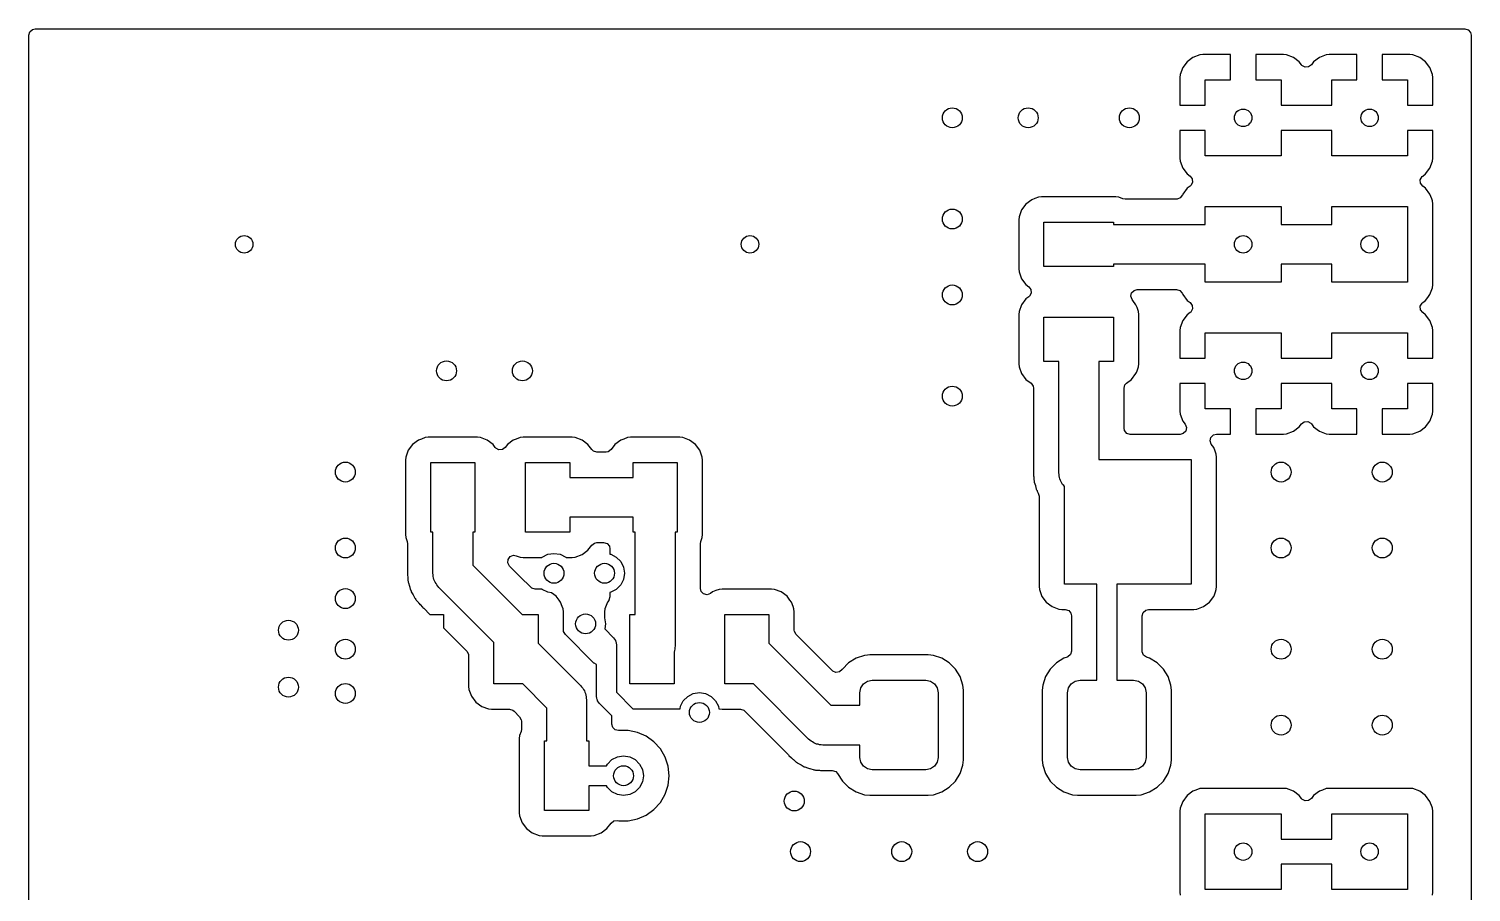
# Model space of a CAD drawing. Extents: x 0.03 to 1.18, y 0.03 to 1.57.
# Drawn here: x 0.035 to 1.175, y 0.888 to 1.57 of the extents above; entities that cross this region are included whole.
import ezdxf

# ---------------------------------------------------------------- set-up
doc = ezdxf.new("R2010")
doc.units = 0
doc.header["$MEASUREMENT"] = 0
doc.layers.add('BLACK', color=7, linetype='CONTINUOUS')

msp = doc.modelspace()

# ---------------------------------------------------------------- linework, layer by layer
at = {"layer": 'BLACK', "linetype": 'CONTINUOUS'}
for p, q in [((0.034705, 1.56533), (0.035492, 1.56802)), ((0.034705, 1.30558), (0.034705, 1.56533)), ((0.035492, 1.56802), (0.037605, 1.56985)), ((0.037605, 1.56985), (0.039665, 1.5703)), ((0.039665, 1.5703), (1.17033, 1.5703)), ((1.17033, 1.5703), (1.17302, 1.56951)), ((1.17302, 1.56951), (1.17485, 1.5674)), ((1.17485, 1.5674), (1.1753, 1.56533)), ((1.1753, 1.56533), (1.1753, 0.034665)), ((0.950712, 1.54429), (0.947266, 1.53968)), ((0.955316, 1.54773), (0.950712, 1.54429)), ((0.960705, 1.54974), (0.955316, 1.54773)), ((0.955316, 1.54773), (0.955316, 1.54773)), ((0.963087, 1.55), (0.960705, 1.54974)), ((0.985, 1.55), (0.963087, 1.55)), ((0.963087, 1.55), (0.963087, 1.55)), ((0.985, 1.53), (0.985, 1.55)), ((1.02691, 1.55), (1.005, 1.55)), ((1.005, 1.55), (1.005, 1.53)), ((1.0293, 1.54974), (1.02691, 1.55)), ((1.02691, 1.55), (1.02691, 1.55)), ((1.03468, 1.54773), (1.0293, 1.54974)), ((1.03929, 1.54429), (1.03468, 1.54773)), ((1.04103, 1.54196), (1.03929, 1.54429)), ((1.04149, 1.54143), (1.04103, 1.54196)), ((1.04395, 1.54009), (1.04149, 1.54143)), ((1.04673, 1.54029), (1.04395, 1.54009)), ((1.04897, 1.54196), (1.04673, 1.54029)), ((1.05071, 1.54429), (1.04897, 1.54196)), ((1.05532, 1.54773), (1.05071, 1.54429)), ((1.0607, 1.54974), (1.05532, 1.54773)), ((1.05532, 1.54773), (1.05532, 1.54773)), ((1.06309, 1.55), (1.0607, 1.54974)), ((1.085, 1.55), (1.06309, 1.55)), ((1.06309, 1.55), (1.06309, 1.55)), ((1.085, 1.53), (1.085, 1.55)), ((1.12691, 1.55), (1.105, 1.55)), ((1.105, 1.55), (1.105, 1.53)), ((1.12929, 1.54974), (1.12691, 1.55)), ((1.12691, 1.55), (1.12691, 1.55)), ((1.13468, 1.54773), (1.12929, 1.54974)), ((1.13929, 1.54429), (1.13468, 1.54773)), ((1.14273, 1.53968), (1.13929, 1.54429)), ((0.945256, 1.53429), (0.945, 1.53191)), ((0.945, 1.53191), (0.945, 1.51)), ((0.947266, 1.53968), (0.945256, 1.53429)), ((0.947266, 1.53968), (0.947266, 1.53968)), ((0.965, 1.51), (0.965, 1.53)), ((0.965, 1.53), (0.985, 1.53)), ((1.005, 1.53), (1.025, 1.53)), ((1.025, 1.53), (1.025, 1.51)), ((1.065, 1.51), (1.065, 1.53)), ((1.065, 1.53), (1.085, 1.53)), ((1.105, 1.53), (1.125, 1.53)), ((1.125, 1.53), (1.125, 1.51)), ((1.14474, 1.53429), (1.14273, 1.53968)), ((1.14273, 1.53968), (1.14273, 1.53968)), ((1.145, 1.53191), (1.14474, 1.53429)), ((1.145, 1.51), (1.145, 1.53191)), ((1.145, 1.53191), (1.145, 1.53191)), ((0.945, 1.51), (0.965, 1.51)), ((1.025, 1.51), (1.065, 1.51)), ((1.125, 1.51), (1.145, 1.51)), ((0.965, 1.49), (0.945, 1.49)), ((0.945, 1.49), (0.945, 1.46809)), ((0.965, 1.47), (0.965, 1.49)), ((1.025, 1.49), (1.025, 1.47)), ((1.065, 1.49), (1.025, 1.49)), ((1.065, 1.47), (1.065, 1.49)), ((1.145, 1.49), (1.125, 1.49)), ((1.125, 1.49), (1.125, 1.47)), ((1.145, 1.46809), (1.145, 1.49)), ((0.945, 1.46809), (0.945256, 1.4657)), ((0.945256, 1.4657), (0.947266, 1.46032)), ((0.947266, 1.46032), (0.947266, 1.46032)), ((0.947266, 1.46032), (0.950712, 1.45571)), ((1.025, 1.47), (0.965, 1.47)), ((1.125, 1.47), (1.065, 1.47)), ((1.13929, 1.45571), (1.14273, 1.46032)), ((1.14273, 1.46032), (1.14474, 1.4657)), ((1.14273, 1.46032), (1.14273, 1.46032)), ((1.14474, 1.4657), (1.145, 1.46809)), ((1.145, 1.46809), (1.145, 1.46809)), ((0.950712, 1.45571), (0.953022, 1.45398)), ((0.953022, 1.45398), (0.954697, 1.45175)), ((0.954896, 1.44896), (0.953557, 1.4465)), ((0.954697, 1.45175), (0.954896, 1.44896)), ((1.1351, 1.45107), (1.13644, 1.45352)), ((1.1353, 1.44828), (1.1351, 1.45107)), ((1.13644, 1.45352), (1.13698, 1.45398)), ((1.13698, 1.45398), (1.13929, 1.45571)), ((0.833201, 1.43726), (0.830133, 1.43612)), ((0.835585, 1.43752), (0.833201, 1.43726)), ((0.833201, 1.43726), (0.833201, 1.43726)), ((0.894415, 1.43752), (0.835585, 1.43752)), ((0.835585, 1.43752), (0.835585, 1.43752)), ((0.835585, 1.43752), (0.835585, 1.43752)), ((0.896799, 1.43726), (0.894415, 1.43752)), ((0.894415, 1.43752), (0.894415, 1.43752)), ((0.894415, 1.43752), (0.894415, 1.43752)), ((0.899971, 1.43608), (0.896799, 1.43726)), ((0.896799, 1.43726), (0.896799, 1.43726)), ((0.946988, 1.43899), (0.945313, 1.43676)), ((0.947248, 1.43969), (0.946988, 1.43899)), ((0.947249, 1.43969), (0.947248, 1.43969)), ((0.950698, 1.4443), (0.947249, 1.43969)), ((0.953022, 1.44604), (0.950698, 1.4443)), ((0.950698, 1.4443), (0.950698, 1.4443)), ((0.950698, 1.4443), (0.950698, 1.4443)), ((0.953557, 1.4465), (0.953022, 1.44604)), ((1.13698, 1.44604), (1.1353, 1.44828)), ((1.1393, 1.4443), (1.13698, 1.44604)), ((1.14275, 1.43969), (1.1393, 1.4443)), ((1.1441, 1.43608), (1.14275, 1.43969)), ((0.819748, 1.42719), (0.817737, 1.4218)), ((0.819749, 1.42719), (0.819748, 1.42719)), ((0.823198, 1.4318), (0.819749, 1.42719)), ((0.827807, 1.43525), (0.823198, 1.4318)), ((0.830133, 1.43612), (0.827807, 1.43525)), ((0.827807, 1.43525), (0.827807, 1.43525)), ((0.827807, 1.43525), (0.827807, 1.43525)), ((0.901704, 1.43577), (0.899971, 1.43608)), ((0.94234, 1.43577), (0.901704, 1.43577)), ((0.942694, 1.43578), (0.94234, 1.43577)), ((0.945313, 1.43676), (0.942694, 1.43578)), ((0.965, 1.41575), (0.965, 1.43)), ((0.965, 1.43), (1.025, 1.43)), ((1.025, 1.43), (1.025, 1.41575)), ((1.065, 1.41575), (1.065, 1.43)), ((1.065, 1.43), (1.125, 1.43)), ((1.125, 1.43), (1.125, 1.37)), ((1.14476, 1.4343), (1.1441, 1.43608)), ((1.14502, 1.43192), (1.14476, 1.4343)), ((1.14476, 1.4343), (1.14476, 1.4343)), ((1.14502, 1.43191), (1.14502, 1.43192)), ((1.14502, 1.36809), (1.14502, 1.43191)), ((0.817737, 1.4218), (0.81748, 1.41942)), ((0.81748, 1.41942), (0.81748, 1.38058)), ((0.817737, 1.4218), (0.817737, 1.4218)), ((0.8375, 1.3825), (0.8375, 1.4175)), ((0.8375, 1.4175), (0.8925, 1.4175)), ((0.8925, 1.4175), (0.8925, 1.41575)), ((0.8925, 1.41575), (0.965, 1.41575)), ((1.025, 1.41575), (1.065, 1.41575)), ((0.81748, 1.38058), (0.817737, 1.3782)), ((0.8925, 1.3825), (0.8375, 1.3825)), ((0.965, 1.38425), (0.8925, 1.38425)), ((0.8925, 1.38425), (0.8925, 1.3825)), ((0.965, 1.37), (0.965, 1.38425)), ((1.065, 1.38425), (1.025, 1.38425)), ((1.025, 1.38425), (1.025, 1.37)), ((1.065, 1.37), (1.065, 1.38425)), ((0.817737, 1.3782), (0.817737, 1.3782)), ((0.817737, 1.3782), (0.819748, 1.37281)), ((0.819748, 1.37281), (0.819749, 1.37281)), ((0.819749, 1.37281), (0.823198, 1.3682)), ((1.025, 1.37), (0.965, 1.37)), ((1.125, 1.37), (1.065, 1.37)), ((0.823198, 1.3682), (0.825506, 1.36647)), ((0.825506, 1.35853), (0.823198, 1.3568)), ((0.825506, 1.36647), (0.827181, 1.36423)), ((0.82604, 1.35899), (0.825506, 1.35853)), ((0.82738, 1.36145), (0.82604, 1.35899)), ((0.827181, 1.36423), (0.82738, 1.36145)), ((0.906201, 1.35892), (0.906795, 1.36165)), ((0.907178, 1.3563), (0.906201, 1.35892)), ((0.906795, 1.36165), (0.908772, 1.36363)), ((0.908772, 1.36363), (0.911149, 1.36423)), ((0.911149, 1.36423), (0.94234, 1.36423)), ((0.94234, 1.36423), (0.945022, 1.36344)), ((0.945022, 1.36344), (0.946853, 1.36133)), ((0.946853, 1.36133), (0.946988, 1.36101)), ((0.946988, 1.36101), (0.947248, 1.36031)), ((0.947248, 1.36031), (0.947249, 1.36031)), ((0.947249, 1.36031), (0.950698, 1.3557)), ((1.1393, 1.3557), (1.14103, 1.35801)), ((1.14103, 1.35801), (1.14275, 1.36031)), ((1.14275, 1.36031), (1.14476, 1.3657)), ((1.14275, 1.36031), (1.14275, 1.36031)), ((1.14476, 1.3657), (1.14502, 1.36808)), ((1.14476, 1.3657), (1.14476, 1.3657)), ((1.14502, 1.36808), (1.14502, 1.36809)), ((0.817737, 1.3468), (0.81748, 1.34442)), ((0.819748, 1.35219), (0.817737, 1.3468)), ((0.817737, 1.3468), (0.817737, 1.3468)), ((0.819749, 1.35219), (0.819748, 1.35219)), ((0.823198, 1.3568), (0.819749, 1.35219)), ((0.907628, 1.3557), (0.907178, 1.3563)), ((0.910252, 1.35219), (0.907628, 1.3557)), ((0.911077, 1.34998), (0.910252, 1.35219)), ((0.912263, 1.3468), (0.911077, 1.34998)), ((0.91252, 1.34442), (0.912263, 1.3468)), ((0.912263, 1.3468), (0.912263, 1.3468)), ((0.950698, 1.3557), (0.953022, 1.35396)), ((0.953022, 1.34602), (0.950712, 1.34429)), ((0.953022, 1.35396), (0.954697, 1.35172)), ((0.953557, 1.34648), (0.953022, 1.34602)), ((0.954896, 1.34893), (0.953557, 1.34648)), ((0.954697, 1.35172), (0.954896, 1.34893)), ((1.1351, 1.35104), (1.13644, 1.3535)), ((1.1353, 1.34825), (1.1351, 1.35104)), ((1.13698, 1.34602), (1.1353, 1.34825)), ((1.13644, 1.3535), (1.13698, 1.35396)), ((1.13698, 1.35396), (1.1393, 1.3557)), ((1.13929, 1.34429), (1.13698, 1.34602)), ((1.1393, 1.3557), (1.1393, 1.3557)), ((0.81748, 1.34442), (0.81748, 1.30558)), ((0.8375, 1.3075), (0.8375, 1.3425)), ((0.8375, 1.3425), (0.8925, 1.3425)), ((0.8925, 1.3425), (0.8925, 1.3075)), ((0.91252, 1.34441), (0.91252, 1.34442)), ((0.91252, 1.30559), (0.91252, 1.34441)), ((0.947266, 1.33968), (0.945256, 1.3343)), ((0.950712, 1.34429), (0.947266, 1.33968)), ((0.947266, 1.33968), (0.947266, 1.33968)), ((1.14273, 1.33968), (1.13929, 1.34429)), ((1.14474, 1.3343), (1.14273, 1.33968)), ((1.14273, 1.33968), (1.14273, 1.33968)), ((0.945256, 1.3343), (0.945, 1.33191)), ((0.945, 1.33191), (0.945, 1.31)), ((0.965, 1.31), (0.965, 1.33)), ((0.965, 1.33), (1.025, 1.33)), ((1.025, 1.33), (1.025, 1.31)), ((1.065, 1.31), (1.065, 1.33)), ((1.065, 1.33), (1.125, 1.33)), ((1.125, 1.33), (1.125, 1.31)), ((1.145, 1.33191), (1.14474, 1.3343)), ((1.145, 1.31), (1.145, 1.33191)), ((1.145, 1.33191), (1.145, 1.33191)), ((0.034705, 1.17058), (0.034705, 1.30558)), ((0.81748, 1.30558), (0.817737, 1.3032)), ((0.817737, 1.3032), (0.817737, 1.3032)), ((0.817737, 1.3032), (0.819748, 1.29781)), ((0.849252, 1.3075), (0.8375, 1.3075)), ((0.849252, 1.2194), (0.849252, 1.3075)), ((0.8925, 1.3075), (0.880748, 1.3075)), ((0.880748, 1.3075), (0.880748, 1.2298)), ((0.911119, 1.30013), (0.912263, 1.3032)), ((0.912263, 1.3032), (0.91252, 1.30558)), ((0.912263, 1.3032), (0.912263, 1.3032)), ((0.91252, 1.30558), (0.91252, 1.30559)), ((0.945, 1.31), (0.965, 1.31)), ((1.025, 1.31), (1.065, 1.31)), ((1.125, 1.31), (1.145, 1.31)), ((0.819748, 1.29781), (0.819749, 1.29781)), ((0.819749, 1.29781), (0.823198, 1.2932)), ((0.823198, 1.2932), (0.827244, 1.29017)), ((0.827244, 1.29017), (0.82892, 1.28793)), ((0.900768, 1.2862), (0.901555, 1.28888)), ((0.901555, 1.28888), (0.902756, 1.29017)), ((0.902756, 1.29017), (0.906802, 1.2932)), ((0.906802, 1.2932), (0.910251, 1.29781)), ((0.910251, 1.29781), (0.910252, 1.29781)), ((0.910252, 1.29781), (0.910576, 1.29868)), ((0.910576, 1.29868), (0.911119, 1.30013)), ((0.965, 1.29), (0.945, 1.29)), ((0.945, 1.29), (0.945, 1.26809)), ((0.965, 1.27), (0.965, 1.29)), ((1.025, 1.29), (1.025, 1.27)), ((1.065, 1.29), (1.025, 1.29)), ((1.065, 1.27), (1.065, 1.29)), ((1.145, 1.29), (1.125, 1.29)), ((1.125, 1.29), (1.125, 1.27)), ((1.145, 1.26809), (1.145, 1.29)), ((0.82892, 1.28793), (0.829232, 1.2862)), ((0.829232, 1.2862), (0.829232, 1.22261)), ((0.900768, 1.25478), (0.900768, 1.2862)), ((0.945, 1.26809), (0.945256, 1.2657)), ((0.985, 1.27), (0.965, 1.27)), ((0.985, 1.25), (0.985, 1.27)), ((1.025, 1.27), (1.005, 1.27)), ((1.005, 1.27), (1.005, 1.25)), ((1.085, 1.27), (1.065, 1.27)), ((1.085, 1.25), (1.085, 1.27)), ((1.125, 1.27), (1.105, 1.27)), ((1.105, 1.27), (1.105, 1.25)), ((1.14474, 1.2657), (1.145, 1.26809)), ((1.145, 1.26809), (1.145, 1.26809)), ((0.901216, 1.25272), (0.900768, 1.25478)), ((0.945256, 1.2657), (0.947266, 1.26032)), ((0.947266, 1.26032), (0.949185, 1.25775)), ((0.949185, 1.25775), (0.950162, 1.25513)), ((0.950162, 1.25513), (0.949567, 1.2524)), ((1.03468, 1.25227), (1.03929, 1.25571)), ((1.03929, 1.25571), (1.04103, 1.25804)), ((1.04103, 1.25804), (1.04327, 1.25971)), ((1.04327, 1.25971), (1.04605, 1.25991)), ((1.04605, 1.25991), (1.04851, 1.25857)), ((1.04851, 1.25857), (1.04897, 1.25804)), ((1.04897, 1.25804), (1.05071, 1.25571)), ((1.05071, 1.25571), (1.05532, 1.25227)), ((1.13468, 1.25227), (1.13929, 1.25571)), ((1.13929, 1.25571), (1.14273, 1.26032)), ((1.14273, 1.26032), (1.14474, 1.2657)), ((1.14273, 1.26032), (1.14273, 1.26032)), ((0.342807, 1.24525), (0.338198, 1.2418)), ((0.345133, 1.24612), (0.342807, 1.24525)), ((0.342807, 1.24525), (0.342807, 1.24525)), ((0.342807, 1.24525), (0.342807, 1.24525)), ((0.348201, 1.24726), (0.345133, 1.24612)), ((0.350585, 1.24752), (0.348201, 1.24726)), ((0.348201, 1.24726), (0.348201, 1.24726)), ((0.350585, 1.24752), (0.350585, 1.24752)), ((0.389415, 1.24752), (0.350585, 1.24752)), ((0.350585, 1.24752), (0.350585, 1.24752)), ((0.391799, 1.24726), (0.389415, 1.24752)), ((0.389415, 1.24752), (0.389415, 1.24752)), ((0.389415, 1.24752), (0.389415, 1.24752)), ((0.397193, 1.24525), (0.391799, 1.24726)), ((0.391799, 1.24726), (0.391799, 1.24726)), ((0.391799, 1.24726), (0.391799, 1.24726)), ((0.401802, 1.2418), (0.397193, 1.24525)), ((0.397193, 1.24525), (0.397193, 1.24525)), ((0.397193, 1.24525), (0.397193, 1.24525)), ((0.417807, 1.24525), (0.413198, 1.2418)), ((0.420133, 1.24612), (0.417807, 1.24525)), ((0.417807, 1.24525), (0.417807, 1.24525)), ((0.417807, 1.24525), (0.417807, 1.24525)), ((0.423201, 1.24726), (0.420133, 1.24612)), ((0.425585, 1.24752), (0.423201, 1.24726)), ((0.423201, 1.24726), (0.423201, 1.24726)), ((0.464415, 1.24752), (0.425585, 1.24752)), ((0.425585, 1.24752), (0.425585, 1.24752)), ((0.425585, 1.24752), (0.425585, 1.24752)), ((0.466799, 1.24726), (0.464415, 1.24752)), ((0.464415, 1.24752), (0.464415, 1.24752)), ((0.464415, 1.24752), (0.464415, 1.24752)), ((0.472193, 1.24525), (0.466799, 1.24726)), ((0.466799, 1.24726), (0.466799, 1.24726)), ((0.466799, 1.24726), (0.466799, 1.24726)), ((0.476802, 1.2418), (0.472193, 1.24525)), ((0.472193, 1.24525), (0.472193, 1.24525)), ((0.472193, 1.24525), (0.472193, 1.24525)), ((0.502807, 1.24525), (0.498198, 1.2418)), ((0.505133, 1.24612), (0.502807, 1.24525)), ((0.502807, 1.24525), (0.502807, 1.24525)), ((0.502807, 1.24525), (0.502807, 1.24525)), ((0.508201, 1.24726), (0.505133, 1.24612)), ((0.510585, 1.24752), (0.508201, 1.24726)), ((0.508201, 1.24726), (0.508201, 1.24726)), ((0.549415, 1.24752), (0.510585, 1.24752)), ((0.510585, 1.24752), (0.510585, 1.24752)), ((0.510585, 1.24752), (0.510585, 1.24752)), ((0.551799, 1.24726), (0.549415, 1.24752)), ((0.549415, 1.24752), (0.549415, 1.24752)), ((0.549415, 1.24752), (0.549415, 1.24752)), ((0.557193, 1.24525), (0.551799, 1.24726)), ((0.551799, 1.24726), (0.551799, 1.24726)), ((0.551799, 1.24726), (0.551799, 1.24726)), ((0.561802, 1.2418), (0.557193, 1.24525)), ((0.903046, 1.25061), (0.901216, 1.25272)), ((0.905728, 1.24982), (0.903046, 1.25061)), ((0.945214, 1.24982), (0.905728, 1.24982)), ((0.947591, 1.25043), (0.945214, 1.24982)), ((0.949567, 1.2524), (0.947591, 1.25043)), ((0.968848, 1.24469), (0.969442, 1.24742)), ((0.969825, 1.24207), (0.968848, 1.24469)), ((0.969442, 1.24742), (0.971419, 1.24939)), ((0.971419, 1.24939), (0.973796, 1.25)), ((0.973796, 1.25), (0.985, 1.25)), ((1.005, 1.25), (1.02691, 1.25)), ((1.02691, 1.25), (1.0293, 1.25026)), ((1.0293, 1.25026), (1.03468, 1.25227)), ((1.03468, 1.25227), (1.03468, 1.25227)), ((1.05532, 1.25227), (1.0607, 1.25026)), ((1.0607, 1.25026), (1.06309, 1.25)), ((1.06309, 1.25), (1.085, 1.25)), ((1.105, 1.25), (1.12691, 1.25)), ((1.12691, 1.25), (1.12929, 1.25026)), ((1.12929, 1.25026), (1.13468, 1.25227)), ((1.13468, 1.25227), (1.13468, 1.25227)), ((0.334748, 1.23719), (0.332737, 1.2318)), ((0.334749, 1.23719), (0.334748, 1.23719)), ((0.338198, 1.2418), (0.334749, 1.23719)), ((0.403529, 1.23949), (0.401802, 1.2418)), ((0.403992, 1.23896), (0.403529, 1.23949)), ((0.406446, 1.23762), (0.403992, 1.23896)), ((0.409234, 1.23782), (0.406446, 1.23762)), ((0.411471, 1.23949), (0.409234, 1.23782)), ((0.413198, 1.2418), (0.411471, 1.23949)), ((0.47983, 1.23776), (0.476802, 1.2418)), ((0.48112, 1.23656), (0.47983, 1.23776)), ((0.483802, 1.23577), (0.48112, 1.23656)), ((0.491198, 1.23577), (0.483802, 1.23577)), ((0.492932, 1.23608), (0.491198, 1.23577)), ((0.49517, 1.23776), (0.492932, 1.23608)), ((0.498198, 1.2418), (0.49517, 1.23776)), ((0.565252, 1.23719), (0.561802, 1.2418)), ((0.566405, 1.2341), (0.565252, 1.23719)), ((0.567263, 1.2318), (0.566405, 1.2341)), ((0.971751, 1.23949), (0.969825, 1.24207)), ((0.971752, 1.23949), (0.971751, 1.23949)), ((0.972847, 1.23656), (0.971752, 1.23949)), ((0.973763, 1.2341), (0.972847, 1.23656)), ((0.97402, 1.23172), (0.973763, 1.2341)), ((0.973763, 1.2341), (0.973763, 1.2341)), ((0.332737, 1.2318), (0.33248, 1.22942)), ((0.33248, 1.22942), (0.33248, 1.17058)), ((0.332737, 1.2318), (0.332737, 1.2318)), ((0.3525, 1.1725), (0.3525, 1.2275)), ((0.3525, 1.2275), (0.3875, 1.2275)), ((0.3875, 1.2275), (0.3875, 1.1725)), ((0.4275, 1.1725), (0.4275, 1.2275)), ((0.4275, 1.2275), (0.4625, 1.2275)), ((0.4625, 1.2275), (0.4625, 1.21575)), ((0.5125, 1.21575), (0.5125, 1.2275)), ((0.5125, 1.2275), (0.5475, 1.2275)), ((0.5475, 1.2275), (0.5475, 1.1725)), ((0.56752, 1.22942), (0.567263, 1.2318)), ((0.567263, 1.2318), (0.567263, 1.2318)), ((0.56752, 1.22941), (0.56752, 1.22942)), ((0.56752, 1.17059), (0.56752, 1.22941)), ((0.829171, 1.22183), (0.829085, 1.22128)), ((0.829085, 1.22128), (0.829229, 1.21853)), ((0.829232, 1.22261), (0.829171, 1.22183)), ((0.880748, 1.2298), (0.954, 1.2298)), ((0.954, 1.2298), (0.954, 1.1314)), ((0.97402, 1.23171), (0.97402, 1.23172)), ((0.97402, 1.12949), (0.97402, 1.23171)), ((0.4625, 1.21575), (0.5125, 1.21575)), ((0.829229, 1.21853), (0.829232, 1.2184)), ((0.829232, 1.2184), (0.829232, 1.21753)), ((0.829232, 1.21753), (0.829232, 1.21752)), ((0.829232, 1.21752), (0.829324, 1.21666)), ((0.829324, 1.21666), (0.829334, 1.21653)), ((0.829334, 1.21653), (0.829478, 1.21377)), ((0.829478, 1.21377), (0.829621, 1.21324)), ((0.829621, 1.21324), (0.829763, 1.21247)), ((0.829763, 1.21247), (0.829821, 1.21192)), ((0.829821, 1.21192), (0.830674, 1.2093)), ((0.830674, 1.2093), (0.83071, 1.20917)), ((0.83071, 1.20917), (0.831424, 1.20651)), ((0.849446, 1.21818), (0.849252, 1.2194)), ((0.849446, 1.21694), (0.849446, 1.21818)), ((0.849829, 1.21576), (0.849446, 1.21694)), ((0.850023, 1.21453), (0.849829, 1.21576)), ((0.850585, 1.21343), (0.850023, 1.21453)), ((0.850968, 1.21225), (0.850585, 1.21343)), ((0.851697, 1.21125), (0.850968, 1.21225)), ((0.85226, 1.21014), (0.851697, 1.21125)), ((0.853136, 1.20927), (0.85226, 1.21014)), ((0.8536, 1.20863), (0.853136, 1.20927)), ((0.831424, 1.20651), (0.831424, 1.20651)), ((0.831424, 1.20651), (0.831676, 1.20602)), ((0.831676, 1.20602), (0.831973, 1.2053)), ((0.831973, 1.2053), (0.832145, 1.20477)), ((0.832145, 1.20477), (0.832916, 1.20344)), ((0.832916, 1.20344), (0.83358, 1.20096)), ((0.83358, 1.20096), (0.83358, 1.12949)), ((0.8536, 1.1314), (0.8536, 1.20863)), ((0.5125, 1.18425), (0.4625, 1.18425)), ((0.4625, 1.18425), (0.4625, 1.1725)), ((0.5125, 1.1725), (0.5125, 1.18425)), ((0.034705, 0.560585), (0.034705, 1.17058)), ((0.33248, 1.17058), (0.332737, 1.1682)), ((0.332737, 1.1682), (0.332737, 1.1682)), ((0.332737, 1.1682), (0.333919, 1.16503)), ((0.333919, 1.16503), (0.334232, 1.1633)), ((0.354252, 1.1725), (0.3525, 1.1725)), ((0.354252, 1.14), (0.354252, 1.1725)), ((0.3875, 1.1725), (0.385748, 1.1725)), ((0.385748, 1.1725), (0.385748, 1.14652)), ((0.4625, 1.1725), (0.4275, 1.1725)), ((0.47983, 1.16224), (0.482068, 1.16392)), ((0.482068, 1.16392), (0.483802, 1.16423)), ((0.483802, 1.16423), (0.489272, 1.16423)), ((0.489272, 1.16423), (0.491954, 1.16344)), ((0.491954, 1.16344), (0.493784, 1.16133)), ((0.514252, 1.1725), (0.5125, 1.1725)), ((0.514252, 1.1075), (0.514252, 1.1725)), ((0.5475, 1.1725), (0.545748, 1.1725)), ((0.545748, 1.1725), (0.545748, 1.0825)), ((0.565768, 1.1633), (0.56608, 1.16503)), ((0.56608, 1.16503), (0.567263, 1.1682)), ((0.567263, 1.1682), (0.56752, 1.17058)), ((0.567263, 1.1682), (0.567263, 1.1682)), ((0.56752, 1.17058), (0.56752, 1.17059)), ((0.334232, 1.1633), (0.334232, 1.14321)), ((0.413697, 1.15099), (0.415373, 1.15322)), ((0.415373, 1.15322), (0.417991, 1.1542)), ((0.417991, 1.1542), (0.420079, 1.1539)), ((0.420079, 1.1539), (0.423201, 1.15274)), ((0.423201, 1.15274), (0.423201, 1.15274)), ((0.423201, 1.15274), (0.425585, 1.15248)), ((0.425585, 1.15248), (0.425585, 1.15248)), ((0.425585, 1.15248), (0.440483, 1.15248)), ((0.440483, 1.15248), (0.440744, 1.15274)), ((0.440744, 1.15274), (0.445134, 1.15498)), ((0.445134, 1.15498), (0.45, 1.15575)), ((0.45, 1.15575), (0.454866, 1.15498)), ((0.454866, 1.15498), (0.459256, 1.15274)), ((0.459256, 1.15274), (0.459517, 1.15248)), ((0.459517, 1.15248), (0.464415, 1.15248)), ((0.464415, 1.15248), (0.466799, 1.15274)), ((0.466799, 1.15274), (0.472193, 1.15475)), ((0.466799, 1.15274), (0.466799, 1.15274)), ((0.472193, 1.15475), (0.476802, 1.1582)), ((0.472193, 1.15475), (0.472193, 1.15475)), ((0.476802, 1.1582), (0.47983, 1.16224)), ((0.493784, 1.16133), (0.494232, 1.15927)), ((0.494232, 1.15927), (0.494232, 1.15508)), ((0.494232, 1.15508), (0.494866, 1.15498)), ((0.494866, 1.15498), (0.499256, 1.15274)), ((0.499256, 1.15274), (0.50274, 1.14926)), ((0.565768, 1.12802), (0.565768, 1.1633)), ((0.334171, 1.14243), (0.334085, 1.14188)), ((0.334085, 1.14188), (0.334229, 1.13913)), ((0.334232, 1.14321), (0.334171, 1.14243)), ((0.385748, 1.14652), (0.424771, 1.1075)), ((0.413498, 1.1482), (0.413697, 1.15099)), ((0.414838, 1.14575), (0.413498, 1.1482)), ((0.423326, 1.13726), (0.414838, 1.14575)), ((0.50274, 1.14926), (0.504977, 1.14487)), ((0.504977, 1.14487), (0.505748, 1.14)), ((0.334229, 1.13913), (0.334232, 1.139)), ((0.334232, 1.139), (0.334232, 1.13813)), ((0.334232, 1.13813), (0.334232, 1.13812)), ((0.334232, 1.13812), (0.334324, 1.13726)), ((0.334324, 1.13726), (0.334334, 1.13713)), ((0.334334, 1.13713), (0.334478, 1.13437)), ((0.334478, 1.13437), (0.334621, 1.13384)), ((0.334621, 1.13384), (0.334763, 1.13307)), ((0.334763, 1.13307), (0.334821, 1.13252)), ((0.334821, 1.13252), (0.335674, 1.1299)), ((0.335674, 1.1299), (0.33571, 1.12977)), ((0.33571, 1.12977), (0.335925, 1.12897)), ((0.354446, 1.13878), (0.354252, 1.14)), ((0.354446, 1.13754), (0.354446, 1.13878)), ((0.354829, 1.13636), (0.354446, 1.13754)), ((0.355023, 1.13513), (0.354829, 1.13636)), ((0.355585, 1.13403), (0.355023, 1.13513)), ((0.355968, 1.13285), (0.355585, 1.13403)), ((0.356697, 1.13185), (0.355968, 1.13285)), ((0.35726, 1.13074), (0.356697, 1.13185)), ((0.358136, 1.12987), (0.35726, 1.13074)), ((0.358864, 1.12886), (0.358136, 1.12987)), ((0.431611, 1.12897), (0.423326, 1.13726)), ((0.50274, 1.13074), (0.499256, 1.12726)), ((0.504977, 1.13513), (0.50274, 1.13074)), ((0.505748, 1.14), (0.504977, 1.13513)), ((0.83358, 1.12949), (0.83358, 1.12948)), ((0.83358, 1.12948), (0.833837, 1.1271)), ((0.879311, 1.1314), (0.8536, 1.1314)), ((0.879311, 1.05543), (0.879311, 1.1314)), ((0.954, 1.1314), (0.895059, 1.1314)), ((0.895059, 1.1314), (0.895059, 1.05543)), ((0.973763, 1.1271), (0.97402, 1.12948)), ((0.97402, 1.12948), (0.97402, 1.12949)), ((0.335925, 1.12897), (0.336383, 1.12726)), ((0.336383, 1.12726), (0.336424, 1.12711)), ((0.336424, 1.12711), (0.336424, 1.12711)), ((0.336424, 1.12711), (0.336676, 1.12662)), ((0.336676, 1.12662), (0.336973, 1.1259)), ((0.336973, 1.1259), (0.337145, 1.12537)), ((0.337145, 1.12537), (0.338523, 1.12298)), ((0.338523, 1.12298), (0.338585, 1.12287)), ((0.338585, 1.12287), (0.339837, 1.12041)), ((0.339837, 1.12041), (0.339838, 1.12041)), ((0.339838, 1.12041), (0.340186, 1.11998)), ((0.340186, 1.11998), (0.340627, 1.11934)), ((0.340627, 1.11934), (0.340904, 1.11886)), ((0.340904, 1.11886), (0.340904, 1.11886)), ((0.340904, 1.11886), (0.342749, 1.11681)), ((0.4025, 1.08523), (0.358864, 1.12886)), ((0.432436, 1.12831), (0.431611, 1.12897)), ((0.435118, 1.12752), (0.432436, 1.12831)), ((0.439415, 1.12752), (0.435118, 1.12752)), ((0.440612, 1.12739), (0.439415, 1.12752)), ((0.439415, 1.12752), (0.439415, 1.12752)), ((0.439415, 1.12752), (0.439415, 1.12752)), ((0.439415, 1.12752), (0.439415, 1.12752)), ((0.440744, 1.12726), (0.440612, 1.12739)), ((0.445134, 1.12502), (0.440744, 1.12726)), ((0.448133, 1.12455), (0.445134, 1.12502)), ((0.451802, 1.1218), (0.448133, 1.12455)), ((0.454003, 1.11886), (0.451802, 1.1218)), ((0.455252, 1.11719), (0.454003, 1.11886)), ((0.493243, 1.11852), (0.492248, 1.11719)), ((0.493445, 1.11881), (0.493243, 1.11852)), ((0.494232, 1.12149), (0.493445, 1.11881)), ((0.494866, 1.12502), (0.494232, 1.12492)), ((0.494232, 1.12492), (0.494232, 1.12149)), ((0.499256, 1.12726), (0.494866, 1.12502)), ((0.566375, 1.12564), (0.565768, 1.12802)), ((0.568351, 1.12367), (0.566375, 1.12564)), ((0.571082, 1.12307), (0.568351, 1.12367)), ((0.573701, 1.12405), (0.571082, 1.12307)), ((0.575307, 1.12525), (0.573701, 1.12405)), ((0.578038, 1.12627), (0.575307, 1.12525)), ((0.575307, 1.12525), (0.575307, 1.12525)), ((0.575307, 1.12525), (0.575307, 1.12525)), ((0.580701, 1.12726), (0.578038, 1.12627)), ((0.583085, 1.12752), (0.580701, 1.12726)), ((0.580701, 1.12726), (0.580701, 1.12726)), ((0.621915, 1.12752), (0.583085, 1.12752)), ((0.583085, 1.12752), (0.583085, 1.12752)), ((0.583085, 1.12752), (0.583085, 1.12752)), ((0.624299, 1.12726), (0.621915, 1.12752)), ((0.621915, 1.12752), (0.621915, 1.12752)), ((0.621915, 1.12752), (0.621915, 1.12752)), ((0.629693, 1.12525), (0.624299, 1.12726)), ((0.624299, 1.12726), (0.624299, 1.12726)), ((0.624299, 1.12726), (0.624299, 1.12726)), ((0.634302, 1.1218), (0.629693, 1.12525)), ((0.629693, 1.12525), (0.629693, 1.12525)), ((0.629693, 1.12525), (0.629693, 1.12525)), ((0.636503, 1.11886), (0.634302, 1.1218)), ((0.637752, 1.11719), (0.636503, 1.11886)), ((0.833837, 1.1271), (0.833837, 1.1271)), ((0.833837, 1.1271), (0.835848, 1.12171)), ((0.835848, 1.12171), (0.835849, 1.12171)), ((0.835849, 1.12171), (0.839298, 1.1171)), ((0.968302, 1.1171), (0.971751, 1.12171)), ((0.971751, 1.12171), (0.971752, 1.12171)), ((0.971752, 1.12171), (0.972228, 1.12298)), ((0.972228, 1.12298), (0.973074, 1.12525)), ((0.973074, 1.12525), (0.973763, 1.1271)), ((0.973763, 1.1271), (0.973763, 1.1271)), ((0.342749, 1.11681), (0.342833, 1.11671)), ((0.342833, 1.11671), (0.343383, 1.11603)), ((0.343383, 1.11603), (0.343383, 1.11603)), ((0.343383, 1.11603), (0.344001, 1.11542)), ((0.344001, 1.11542), (0.34409, 1.11532)), ((0.34409, 1.11532), (0.345935, 1.11327)), ((0.345935, 1.11327), (0.346383, 1.11295)), ((0.346383, 1.11295), (0.346975, 1.11244)), ((0.346975, 1.11244), (0.351917, 1.1075)), ((0.351917, 1.1075), (0.3625, 1.1075)), ((0.3625, 1.1075), (0.3625, 1.09692)), ((0.424771, 1.1075), (0.4375, 1.1075)), ((0.4375, 1.1075), (0.4375, 1.08477)), ((0.456574, 1.11365), (0.455252, 1.11719)), ((0.457263, 1.1118), (0.456574, 1.11365)), ((0.45752, 1.10942), (0.457263, 1.1118)), ((0.457263, 1.1118), (0.457263, 1.1118)), ((0.45752, 1.10941), (0.45752, 1.10942)), ((0.45752, 1.09512), (0.45752, 1.10941)), ((0.490237, 1.1118), (0.48998, 1.10942)), ((0.48998, 1.10942), (0.48998, 1.10485)), ((0.492248, 1.11719), (0.490237, 1.1118)), ((0.490237, 1.1118), (0.490237, 1.1118)), ((0.492248, 1.11719), (0.492248, 1.11719)), ((0.492248, 1.11719), (0.492248, 1.11719)), ((0.51, 1.0525), (0.51, 1.1075)), ((0.51, 1.1075), (0.514252, 1.1075)), ((0.585, 1.0525), (0.585, 1.1075)), ((0.585, 1.1075), (0.62, 1.1075)), ((0.62, 1.1075), (0.62, 1.08477)), ((0.639074, 1.11365), (0.637752, 1.11719)), ((0.639763, 1.1118), (0.639074, 1.11365)), ((0.64002, 1.10942), (0.639763, 1.1118)), ((0.639763, 1.1118), (0.639763, 1.1118)), ((0.64002, 1.10941), (0.64002, 1.10942)), ((0.64002, 1.09512), (0.64002, 1.10941)), ((0.839298, 1.1171), (0.843907, 1.11365)), ((0.843907, 1.11365), (0.843907, 1.11365)), ((0.843907, 1.11365), (0.849301, 1.11164)), ((0.849301, 1.11164), (0.849301, 1.11164)), ((0.849301, 1.11164), (0.851685, 1.11138)), ((0.851685, 1.11138), (0.851685, 1.11138)), ((0.851685, 1.11138), (0.854331, 1.11138)), ((0.854331, 1.11138), (0.857013, 1.11059)), ((0.857013, 1.11059), (0.858843, 1.10848)), ((0.858843, 1.10848), (0.859291, 1.10642)), ((0.859291, 1.10642), (0.859291, 1.0784)), ((0.915079, 1.10642), (0.915866, 1.1091)), ((0.915079, 1.0784), (0.915079, 1.10642)), ((0.915866, 1.1091), (0.917979, 1.11093)), ((0.917979, 1.11093), (0.920039, 1.11138)), ((0.920039, 1.11138), (0.955915, 1.11138)), ((0.955915, 1.11138), (0.958299, 1.11164)), ((0.958299, 1.11164), (0.963693, 1.11365)), ((0.958299, 1.11164), (0.958299, 1.11164)), ((0.963693, 1.11365), (0.968302, 1.1171)), ((0.963693, 1.11365), (0.963693, 1.11365)), ((0.3625, 1.09692), (0.381027, 1.07839)), ((0.457633, 1.09406), (0.45752, 1.09512)), ((0.48998, 1.10485), (0.490748, 1.1)), ((0.490748, 1.1), (0.490117, 1.09602)), ((0.490117, 1.09602), (0.497045, 1.08909)), ((0.640133, 1.09406), (0.64002, 1.09512)), ((0.4025, 1.0525), (0.4025, 1.08523)), ((0.4375, 1.08477), (0.471136, 1.05114)), ((0.458973, 1.09161), (0.457633, 1.09406)), ((0.481512, 1.06907), (0.458973, 1.09161)), ((0.497045, 1.08909), (0.497748, 1.08797)), ((0.497748, 1.08797), (0.498571, 1.08694)), ((0.498571, 1.08694), (0.498671, 1.0865)), ((0.498671, 1.0865), (0.498909, 1.08612)), ((0.498909, 1.08612), (0.499057, 1.08481)), ((0.499057, 1.08481), (0.499351, 1.08352)), ((0.62, 1.08477), (0.669023, 1.03575)), ((0.641473, 1.09161), (0.640133, 1.09406)), ((0.670119, 1.06296), (0.641473, 1.09161)), ((0.381027, 1.07839), (0.382367, 1.07594)), ((0.382367, 1.07594), (0.38248, 1.07488)), ((0.38248, 1.07488), (0.38248, 1.05058)), ((0.499351, 1.08352), (0.499351, 1.04597)), ((0.545171, 1.07886), (0.545, 1.07778)), ((0.545, 1.07778), (0.545, 1.0525)), ((0.545554, 1.08004), (0.545171, 1.07886)), ((0.545748, 1.0825), (0.545554, 1.08128)), ((0.545554, 1.08128), (0.545554, 1.08004)), ((0.688957, 1.07284), (0.683012, 1.06917)), ((0.695587, 1.07503), (0.688957, 1.07284)), ((0.698018, 1.07528), (0.695587, 1.07503)), ((0.699679, 1.07545), (0.698018, 1.07528)), ((0.745951, 1.07545), (0.699679, 1.07545)), ((0.699679, 1.07545), (0.699679, 1.07545)), ((0.750043, 1.07503), (0.745951, 1.07545)), ((0.756673, 1.07284), (0.750043, 1.07503)), ((0.762618, 1.06917), (0.756673, 1.07284)), ((0.853317, 1.07284), (0.847376, 1.06917)), ((0.855891, 1.07369), (0.853317, 1.07284)), ((0.856391, 1.07389), (0.855891, 1.07369)), ((0.858504, 1.07572), (0.856391, 1.07389)), ((0.859291, 1.0784), (0.858504, 1.07572)), ((0.915108, 1.07786), (0.915079, 1.0784)), ((0.916181, 1.07528), (0.915108, 1.07786)), ((0.918479, 1.07369), (0.916181, 1.07528)), ((0.921053, 1.07284), (0.918479, 1.07369)), ((0.926994, 1.06917), (0.921053, 1.07284)), ((0.481771, 1.06883), (0.481512, 1.06907)), ((0.483603, 1.06799), (0.481771, 1.06883)), ((0.483603, 1.04271), (0.483603, 1.06799)), ((0.670448, 1.06266), (0.670119, 1.06296)), ((0.673011, 1.06155), (0.670448, 1.06266)), ((0.67577, 1.062), (0.673011, 1.06155)), ((0.677848, 1.06387), (0.67577, 1.062)), ((0.678073, 1.06423), (0.677848, 1.06387)), ((0.683012, 1.06917), (0.678073, 1.06423)), ((0.678073, 1.06423), (0.678073, 1.06423)), ((0.678073, 1.06423), (0.678073, 1.06423)), ((0.678073, 1.06423), (0.678073, 1.06423)), ((0.683012, 1.06917), (0.683012, 1.06917)), ((0.683012, 1.06917), (0.683012, 1.06917)), ((0.767557, 1.06423), (0.762618, 1.06917)), ((0.771224, 1.05829), (0.767557, 1.06423)), ((0.84244, 1.06424), (0.838775, 1.0583)), ((0.847376, 1.06917), (0.84244, 1.06424)), ((0.84244, 1.06424), (0.84244, 1.06424)), ((0.847376, 1.06917), (0.847376, 1.06917)), ((0.847376, 1.06917), (0.847376, 1.06917)), ((0.93193, 1.06424), (0.926994, 1.06917)), ((0.935595, 1.0583), (0.93193, 1.06424)), ((0.38248, 1.05058), (0.382737, 1.0482)), ((0.425229, 1.0525), (0.4025, 1.0525)), ((0.444252, 1.03348), (0.425229, 1.0525)), ((0.471136, 1.05114), (0.471864, 1.05013)), ((0.471864, 1.05013), (0.47274, 1.04926)), ((0.545, 1.0525), (0.51, 1.0525)), ((0.607729, 1.0525), (0.585, 1.0525)), ((0.651364, 1.00886), (0.607729, 1.0525)), ((0.691811, 1.04557), (0.692561, 1.04935)), ((0.692561, 1.04935), (0.694699, 1.05255)), ((0.694699, 1.05255), (0.697897, 1.05468)), ((0.697897, 1.05468), (0.70167, 1.05543)), ((0.70167, 1.05543), (0.74396, 1.05543)), ((0.74396, 1.05543), (0.747733, 1.05468)), ((0.747733, 1.05468), (0.750931, 1.05255)), ((0.750931, 1.05255), (0.753068, 1.04935)), ((0.753068, 1.04935), (0.753819, 1.04557)), ((0.773421, 1.05166), (0.771224, 1.05829)), ((0.773839, 1.04756), (0.773421, 1.05166)), ((0.836579, 1.05167), (0.836161, 1.04758)), ((0.838775, 1.0583), (0.836579, 1.05167)), ((0.836579, 1.05167), (0.836579, 1.05167)), ((0.838775, 1.0583), (0.838775, 1.0583)), ((0.856181, 1.04559), (0.85693, 1.04936)), ((0.85693, 1.04936), (0.859064, 1.05255)), ((0.859064, 1.05255), (0.862257, 1.05468)), ((0.862257, 1.05468), (0.866024, 1.05543)), ((0.866024, 1.05543), (0.879311, 1.05543)), ((0.895059, 1.05543), (0.908346, 1.05543)), ((0.908346, 1.05543), (0.912113, 1.05468)), ((0.912113, 1.05468), (0.915306, 1.05255)), ((0.915306, 1.05255), (0.91744, 1.04936)), ((0.91744, 1.04936), (0.918189, 1.04559)), ((0.937791, 1.05167), (0.935595, 1.0583)), ((0.938209, 1.04758), (0.937791, 1.05167)), ((0.382737, 1.0482), (0.382737, 1.0482)), ((0.382737, 1.0482), (0.384748, 1.04281)), ((0.384748, 1.04281), (0.384749, 1.04281)), ((0.384749, 1.04281), (0.388198, 1.0382)), ((0.388198, 1.0382), (0.392807, 1.03475)), ((0.47274, 1.04926), (0.473303, 1.04815)), ((0.473303, 1.04815), (0.474032, 1.04715)), ((0.474032, 1.04715), (0.474415, 1.04597)), ((0.474415, 1.04597), (0.474977, 1.04487)), ((0.474977, 1.04487), (0.475171, 1.04364)), ((0.475171, 1.04364), (0.475554, 1.04246)), ((0.475554, 1.04246), (0.475554, 1.04122)), ((0.475554, 1.04122), (0.475748, 1.04)), ((0.475748, 1.04), (0.475748, 1.0075)), ((0.483897, 1.04142), (0.483603, 1.04271)), ((0.484045, 1.04011), (0.483897, 1.04142)), ((0.484283, 1.03973), (0.484045, 1.04011)), ((0.484383, 1.03929), (0.484283, 1.03973)), ((0.485207, 1.03826), (0.484383, 1.03929)), ((0.485909, 1.03714), (0.485207, 1.03826)), ((0.499351, 1.04597), (0.51245, 1.03287)), ((0.550023, 1.03487), (0.55226, 1.03926)), ((0.55226, 1.03926), (0.555744, 1.04274)), ((0.555744, 1.04274), (0.560134, 1.04498)), ((0.560134, 1.04498), (0.565, 1.04575)), ((0.565, 1.04575), (0.569866, 1.04498)), ((0.569866, 1.04498), (0.574256, 1.04274)), ((0.574256, 1.04274), (0.57774, 1.03926)), ((0.57774, 1.03926), (0.579977, 1.03487)), ((0.691811, 1.03575), (0.691811, 1.04557)), ((0.753819, 1.04557), (0.753819, 0.994426)), ((0.773839, 0.992435), (0.773839, 1.04756)), ((0.836161, 1.04758), (0.836161, 0.992419)), ((0.856181, 0.994409), (0.856181, 1.04559)), ((0.918189, 1.04559), (0.918189, 0.994409)), ((0.938209, 0.992419), (0.938209, 1.04758)), ((0.392807, 1.03475), (0.392807, 1.03475)), ((0.392807, 1.03475), (0.398201, 1.03274)), ((0.398201, 1.03274), (0.398201, 1.03274)), ((0.398201, 1.03274), (0.400585, 1.03248)), ((0.400585, 1.03248), (0.400585, 1.03248)), ((0.400585, 1.03248), (0.414882, 1.03248)), ((0.414882, 1.03248), (0.417564, 1.03169)), ((0.417564, 1.03169), (0.418389, 1.03103)), ((0.418389, 1.03103), (0.422779, 1.02664)), ((0.422779, 1.02664), (0.424119, 1.02418)), ((0.444252, 1.0075), (0.444252, 1.03348)), ((0.495768, 1.02728), (0.485909, 1.03714)), ((0.495768, 1.0207), (0.495768, 1.02728)), ((0.51245, 1.03287), (0.549668, 1.03287)), ((0.549668, 1.03287), (0.54971, 1.03289)), ((0.54971, 1.03289), (0.550023, 1.03487)), ((0.579977, 1.03487), (0.58029, 1.03289)), ((0.58029, 1.03289), (0.580701, 1.03274)), ((0.580701, 1.03274), (0.580701, 1.03274)), ((0.580701, 1.03274), (0.583085, 1.03248)), ((0.583085, 1.03248), (0.583085, 1.03248)), ((0.583085, 1.03248), (0.597382, 1.03248)), ((0.597382, 1.03248), (0.600064, 1.03169)), ((0.600064, 1.03169), (0.600889, 1.03103)), ((0.600889, 1.03103), (0.634942, 0.996975)), ((0.669023, 1.03575), (0.691811, 1.03575)), ((0.424232, 1.0167), (0.423919, 1.01497)), ((0.424119, 1.02418), (0.424232, 1.02313)), ((0.424232, 1.02313), (0.424232, 1.0167)), ((0.496456, 1.01818), (0.495768, 1.0207)), ((0.498497, 1.01627), (0.496456, 1.01818)), ((0.500981, 1.01582), (0.498497, 1.01627)), ((0.500981, 1.01577), (0.500981, 1.01582)), ((0.501241, 1.01577), (0.500981, 1.01577)), ((0.508759, 1.01577), (0.501241, 1.01577)), ((0.516114, 1.0142), (0.508759, 1.01577)), ((0.422737, 1.0118), (0.42248, 1.00942)), ((0.42248, 1.00942), (0.42248, 0.950585)), ((0.423919, 1.01497), (0.422737, 1.0118)), ((0.422737, 1.0118), (0.422737, 1.0118)), ((0.4425, 0.9525), (0.4425, 1.0075)), ((0.4425, 1.0075), (0.444252, 1.0075)), ((0.475748, 1.0075), (0.4775, 1.0075)), ((0.4775, 1.0075), (0.4775, 0.987874)), ((0.522982, 1.01115), (0.516114, 1.0142)), ((0.529065, 1.00673), (0.522982, 1.01115)), ((0.534096, 1.00114), (0.529065, 1.00673)), ((0.652367, 1.00814), (0.651364, 1.00886)), ((0.653244, 1.00726), (0.652367, 1.00814)), ((0.654348, 1.0067), (0.653244, 1.00726)), ((0.655351, 1.00597), (0.654348, 1.0067)), ((0.656529, 1.00559), (0.655351, 1.00597)), ((0.657634, 1.00502), (0.656529, 1.00559)), ((0.658858, 1.00483), (0.657634, 1.00502)), ((0.660036, 1.00445), (0.658858, 1.00483)), ((0.661276, 1.00445), (0.660036, 1.00445)), ((0.6625, 1.00425), (0.661276, 1.00445)), ((0.691811, 1.00425), (0.6625, 1.00425)), ((0.691811, 0.994426), (0.691811, 1.00425)), ((0.49226, 0.989256), (0.495744, 0.99274)), ((0.495744, 0.99274), (0.500134, 0.994977)), ((0.500134, 0.994977), (0.505, 0.995748)), ((0.505, 0.995748), (0.509866, 0.994977)), ((0.509866, 0.994977), (0.514256, 0.99274)), ((0.514256, 0.99274), (0.51774, 0.989256)), ((0.537855, 0.994628), (0.534096, 1.00114)), ((0.540179, 0.987477), (0.537855, 0.994628)), ((0.634942, 0.996975), (0.635447, 0.996383)), ((0.635447, 0.996383), (0.635773, 0.995935)), ((0.635773, 0.995935), (0.637822, 0.99409)), ((0.637822, 0.99409), (0.637916, 0.994001)), ((0.637916, 0.994001), (0.638534, 0.993383)), ((0.638534, 0.993383), (0.638534, 0.993383)), ((0.638534, 0.993383), (0.639213, 0.992833)), ((0.639213, 0.992833), (0.639311, 0.992749)), ((0.639311, 0.992749), (0.64136, 0.990904)), ((0.692561, 0.990653), (0.691811, 0.994426)), ((0.753819, 0.994426), (0.753068, 0.990653)), ((0.773421, 0.988343), (0.773839, 0.992435)), ((0.836161, 0.992419), (0.836579, 0.98833)), ((0.85693, 0.990643), (0.856181, 0.994409)), ((0.918189, 0.994409), (0.91744, 0.990643)), ((0.937791, 0.98833), (0.938209, 0.992419)), ((0.4775, 0.987874), (0.491555, 0.987874)), ((0.491555, 0.987874), (0.49226, 0.989256)), ((0.51774, 0.989256), (0.519977, 0.984866)), ((0.519977, 0.984866), (0.520748, 0.98)), ((0.540965, 0.98), (0.540179, 0.987477)), ((0.64136, 0.990904), (0.641361, 0.990904)), ((0.641361, 0.990904), (0.64184, 0.990627)), ((0.64184, 0.990627), (0.642481, 0.990186)), ((0.642481, 0.990186), (0.642912, 0.989837)), ((0.642912, 0.989837), (0.64537, 0.988585)), ((0.64537, 0.988585), (0.645484, 0.988523)), ((0.645484, 0.988523), (0.647872, 0.987145)), ((0.647872, 0.987145), (0.648399, 0.986973)), ((0.648399, 0.986973), (0.649118, 0.986676)), ((0.649118, 0.986676), (0.649611, 0.986424)), ((0.649611, 0.986424), (0.649612, 0.986424)), ((0.649612, 0.986424), (0.651977, 0.98579)), ((0.651977, 0.98579), (0.652275, 0.98571)), ((0.652275, 0.98571), (0.652399, 0.985674)), ((0.652399, 0.985674), (0.653164, 0.985425)), ((0.653164, 0.985425), (0.655023, 0.984821)), ((0.655023, 0.984821), (0.655022, 0.984821)), ((0.655022, 0.984821), (0.655574, 0.984763)), ((0.655574, 0.984763), (0.656339, 0.984621)), ((0.656339, 0.984621), (0.656874, 0.984478)), ((0.656874, 0.984478), (0.659628, 0.984334)), ((0.659628, 0.984334), (0.659757, 0.984324)), ((0.659757, 0.984324), (0.659886, 0.98431)), ((0.659886, 0.98431), (0.660625, 0.984232)), ((0.660625, 0.984232), (0.660625, 0.984232)), ((0.660625, 0.984232), (0.660626, 0.984232)), ((0.660626, 0.984232), (0.661499, 0.984232)), ((0.661499, 0.984232), (0.661628, 0.984229)), ((0.661628, 0.984229), (0.662729, 0.984171)), ((0.662729, 0.984171), (0.664382, 0.984085)), ((0.664382, 0.984085), (0.664929, 0.984171)), ((0.664929, 0.984171), (0.665705, 0.984232)), ((0.665705, 0.984232), (0.670084, 0.984232)), ((0.670084, 0.984232), (0.672766, 0.983445)), ((0.672766, 0.983445), (0.674306, 0.981876)), ((0.674306, 0.981876), (0.678073, 0.975768)), ((0.694699, 0.987455), (0.692561, 0.990653)), ((0.697897, 0.985317), (0.694699, 0.987455)), ((0.70167, 0.984567), (0.697897, 0.985317)), ((0.74396, 0.984567), (0.70167, 0.984567)), ((0.747733, 0.985317), (0.74396, 0.984567)), ((0.750931, 0.987455), (0.747733, 0.985317)), ((0.753068, 0.990653), (0.750931, 0.987455)), ((0.767557, 0.975768), (0.771224, 0.981713)), ((0.771224, 0.981713), (0.773421, 0.988343)), ((0.836579, 0.98833), (0.838775, 0.981703)), ((0.838775, 0.981703), (0.84244, 0.975762)), ((0.859064, 0.98745), (0.85693, 0.990643)), ((0.862257, 0.985316), (0.859064, 0.98745)), ((0.866024, 0.984567), (0.862257, 0.985316)), ((0.908346, 0.984567), (0.866024, 0.984567)), ((0.912113, 0.985316), (0.908346, 0.984567)), ((0.915306, 0.98745), (0.912113, 0.985316)), ((0.91744, 0.990643), (0.915306, 0.98745)), ((0.931934, 0.975768), (0.935595, 0.981703)), ((0.935595, 0.981703), (0.937791, 0.98833)), ((0.491555, 0.972126), (0.4775, 0.972126)), ((0.4775, 0.972126), (0.4775, 0.9525)), ((0.49226, 0.970744), (0.491555, 0.972126)), ((0.495744, 0.96726), (0.49226, 0.970744)), ((0.51774, 0.970744), (0.514256, 0.96726)), ((0.519977, 0.975134), (0.51774, 0.970744)), ((0.520748, 0.98), (0.519977, 0.975134)), ((0.537855, 0.965372), (0.540179, 0.972523)), ((0.540179, 0.972523), (0.540965, 0.98)), ((0.678073, 0.975768), (0.678073, 0.975768)), ((0.678073, 0.975768), (0.683012, 0.970829)), ((0.683012, 0.970829), (0.683012, 0.970829)), ((0.683012, 0.970829), (0.688957, 0.967162)), ((0.756673, 0.967162), (0.762618, 0.970829)), ((0.762618, 0.970829), (0.767556, 0.975768)), ((0.762618, 0.970829), (0.762618, 0.970829)), ((0.767556, 0.975768), (0.767557, 0.975768)), ((0.767557, 0.975768), (0.767557, 0.975768)), ((0.84244, 0.975762), (0.84244, 0.975761)), ((0.84244, 0.975761), (0.847376, 0.970826)), ((0.847376, 0.970826), (0.847376, 0.970826)), ((0.847376, 0.970826), (0.853317, 0.967161)), ((0.921053, 0.967161), (0.926994, 0.970826)), ((0.926994, 0.970826), (0.93193, 0.975761)), ((0.926994, 0.970826), (0.926994, 0.970826)), ((0.93193, 0.975762), (0.931934, 0.975768)), ((0.93193, 0.975761), (0.93193, 0.975762)), ((0.960701, 0.969763), (0.957633, 0.968619)), ((0.963085, 0.97002), (0.960701, 0.969763)), ((0.960701, 0.969763), (0.960701, 0.969763)), ((1.02691, 0.97002), (0.963085, 0.97002)), ((0.963085, 0.97002), (0.963085, 0.97002)), ((0.963085, 0.97002), (0.963085, 0.97002)), ((1.02692, 0.97002), (1.02691, 0.97002)), ((1.0293, 0.969763), (1.02692, 0.97002)), ((1.02692, 0.97002), (1.02692, 0.97002)), ((1.03469, 0.967752), (1.0293, 0.969763)), ((1.0293, 0.969763), (1.0293, 0.969763)), ((1.0293, 0.969763), (1.0293, 0.969763)), ((1.0607, 0.969763), (1.05763, 0.968619)), ((1.06308, 0.97002), (1.0607, 0.969763)), ((1.0607, 0.969763), (1.0607, 0.969763)), ((1.06309, 0.97002), (1.06308, 0.97002)), ((1.06308, 0.97002), (1.06308, 0.97002)), ((1.12691, 0.97002), (1.06309, 0.97002)), ((1.12692, 0.97002), (1.12691, 0.97002)), ((1.1293, 0.969763), (1.12692, 0.97002)), ((1.12692, 0.97002), (1.12692, 0.97002)), ((1.13469, 0.967752), (1.1293, 0.969763)), ((1.1293, 0.969763), (1.1293, 0.969763)), ((1.1293, 0.969763), (1.1293, 0.969763)), ((0.500134, 0.965023), (0.495744, 0.96726)), ((0.505, 0.964252), (0.500134, 0.965023)), ((0.509866, 0.965023), (0.505, 0.964252)), ((0.514256, 0.96726), (0.509866, 0.965023)), ((0.529065, 0.953273), (0.534096, 0.95886)), ((0.534096, 0.958861), (0.537855, 0.965372)), ((0.534096, 0.95886), (0.534096, 0.958861)), ((0.688957, 0.967162), (0.695587, 0.964965)), ((0.695587, 0.964965), (0.699679, 0.964547)), ((0.699679, 0.964547), (0.699679, 0.964547)), ((0.699679, 0.964547), (0.745951, 0.964547)), ((0.745951, 0.964547), (0.750043, 0.964965)), ((0.750043, 0.964965), (0.756673, 0.967162)), ((0.853317, 0.967161), (0.859944, 0.964965)), ((0.859944, 0.964965), (0.859944, 0.964965)), ((0.859944, 0.964965), (0.864033, 0.964547)), ((0.864033, 0.964547), (0.864034, 0.964547)), ((0.864034, 0.964547), (0.910336, 0.964547)), ((0.910336, 0.964547), (0.914426, 0.964965)), ((0.914426, 0.964965), (0.921053, 0.967161)), ((0.947248, 0.959693), (0.945237, 0.954299)), ((0.947249, 0.959693), (0.947248, 0.959693)), ((0.950698, 0.964302), (0.947249, 0.959693)), ((0.955307, 0.967751), (0.950698, 0.964302)), ((0.957633, 0.968619), (0.955307, 0.967752)), ((0.955307, 0.967752), (0.955307, 0.967751)), ((0.955307, 0.967751), (0.955307, 0.967751)), ((1.03469, 0.967751), (1.03469, 0.967752)), ((1.0393, 0.964302), (1.03469, 0.967751)), ((1.03469, 0.967751), (1.03469, 0.967751)), ((1.04103, 0.961994), (1.0393, 0.964302)), ((1.04149, 0.961459), (1.04103, 0.961994)), ((1.04395, 0.96012), (1.04149, 0.961459)), ((1.04673, 0.960319), (1.04395, 0.96012)), ((1.04897, 0.961994), (1.04673, 0.960319)), ((1.0507, 0.964302), (1.04897, 0.961994)), ((1.05531, 0.967751), (1.0507, 0.964302)), ((1.05763, 0.968619), (1.05531, 0.967752)), ((1.05531, 0.967752), (1.05531, 0.967751)), ((1.05531, 0.967751), (1.05531, 0.967751)), ((1.1393, 0.964302), (1.13469, 0.967752)), ((1.14275, 0.959693), (1.1393, 0.964302)), ((1.14449, 0.955041), (1.14275, 0.959693)), ((0.42248, 0.950585), (0.422737, 0.948201)), ((0.422737, 0.948201), (0.422737, 0.948201)), ((0.422737, 0.948201), (0.424748, 0.942807)), ((0.4775, 0.9525), (0.4425, 0.9525)), ((0.516114, 0.945796), (0.522982, 0.948854)), ((0.522982, 0.948854), (0.529065, 0.953273)), ((0.945237, 0.954299), (0.94498, 0.951915)), ((0.94498, 0.951915), (0.94498, 0.888085)), ((0.945237, 0.954299), (0.945237, 0.954299)), ((0.965, 0.89), (0.965, 0.95)), ((0.965, 0.95), (1.025, 0.95)), ((1.025, 0.95), (1.025, 0.929843)), ((1.065, 0.929843), (1.065, 0.95)), ((1.065, 0.95), (1.125, 0.95)), ((1.125, 0.95), (1.125, 0.89)), ((1.14476, 0.954299), (1.14449, 0.955041)), ((1.14502, 0.951915), (1.14476, 0.954299)), ((1.14476, 0.954299), (1.14476, 0.954299)), ((1.14502, 0.888085), (1.14502, 0.951915)), ((1.14502, 0.951915), (1.14502, 0.951915)), ((0.424748, 0.942807), (0.424749, 0.942807)), ((0.424749, 0.942807), (0.428198, 0.938198)), ((0.428198, 0.938198), (0.432807, 0.934749)), ((0.487193, 0.934749), (0.491802, 0.938198)), ((0.491802, 0.938198), (0.495094, 0.942596)), ((0.495094, 0.942596), (0.497331, 0.944271)), ((0.497331, 0.944271), (0.500096, 0.944476)), ((0.500096, 0.944476), (0.501241, 0.944232)), ((0.501241, 0.944232), (0.501241, 0.944232)), ((0.501241, 0.944232), (0.508759, 0.944232)), ((0.508759, 0.944232), (0.516114, 0.945796)), ((0.432807, 0.934749), (0.432807, 0.934748)), ((0.432807, 0.934748), (0.438201, 0.932737)), ((0.438201, 0.932737), (0.438201, 0.932737)), ((0.438201, 0.932737), (0.440585, 0.93248)), ((0.440585, 0.93248), (0.440585, 0.93248)), ((0.440585, 0.93248), (0.479415, 0.93248)), ((0.479415, 0.93248), (0.481799, 0.932737)), ((0.481799, 0.932737), (0.487193, 0.934748)), ((0.481799, 0.932737), (0.481799, 0.932737)), ((0.487193, 0.934748), (0.487193, 0.934749)), ((1.025, 0.929843), (1.065, 0.929843)), ((1.065, 0.910157), (1.025, 0.910157)), ((1.025, 0.910157), (1.025, 0.89)), ((1.065, 0.89), (1.065, 0.910157)), ((1.025, 0.89), (0.965, 0.89)), ((1.125, 0.89), (1.065, 0.89)), ((0.94498, 0.888085), (0.945237, 0.885701)), ((1.14476, 0.885701), (1.14502, 0.888085)), ((1.14502, 0.888085), (1.14502, 0.888085))]:
    msp.add_line(p, q, dxfattribs=at)
at = {"layer": 'BLACK'}
for centre, radius in [((0.765, 1.5), 0.007874), ((0.825, 1.5), 0.007874), ((0.905, 1.5), 0.007874), ((0.995, 1.5), 0.00689), ((1.095, 1.5), 0.00689), ((0.765, 1.42), 0.007874), ((0.205, 1.4), 0.00689), ((0.605, 1.4), 0.00689), ((0.995, 1.4), 0.00689), ((1.095, 1.4), 0.00689), ((0.765, 1.36), 0.007874), ((0.365, 1.3), 0.007874), ((0.425, 1.3), 0.007874), ((0.995, 1.3), 0.00689), ((1.095, 1.3), 0.00689), ((0.765, 1.28), 0.007874), ((0.285, 1.22), 0.007874), ((1.025, 1.22), 0.007874), ((1.105, 1.22), 0.007874), ((0.285, 1.16), 0.007874), ((1.025, 1.16), 0.007874), ((1.105, 1.16), 0.007874), ((0.45, 1.14), 0.007874), ((0.49, 1.14), 0.007874), ((0.285, 1.12), 0.007874), ((0.475, 1.1), 0.007874), ((0.24, 1.095), 0.007874), ((0.285, 1.08), 0.007874), ((1.025, 1.08), 0.007874), ((1.105, 1.08), 0.007874), ((0.24, 1.05), 0.007874), ((0.285, 1.045), 0.007874), ((0.565, 1.03), 0.007874), ((1.025, 1.02), 0.007874), ((1.105, 1.02), 0.007874), ((0.505, 0.98), 0.007874), ((0.64, 0.96), 0.007874), ((0.645, 0.92), 0.007874), ((0.725, 0.92), 0.007874), ((0.785, 0.92), 0.007874), ((0.995, 0.92), 0.00689), ((1.095, 0.92), 0.00689)]:
    msp.add_circle(centre, radius, dxfattribs=at)

doc.saveas('drawing.dxf')
